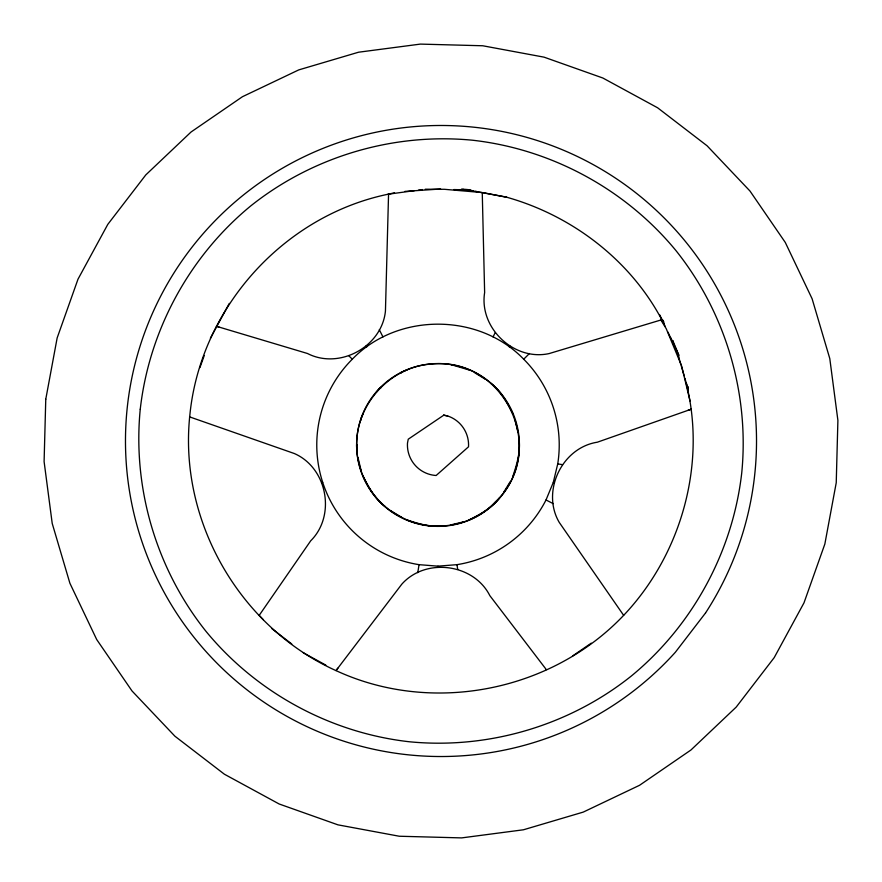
<?xml version="1.0" encoding="UTF-8"?>
<svg xmlns="http://www.w3.org/2000/svg" width="882" height="882" viewBox="0 0 882 882"><rect width="100%" height="100%" fill="white"/><g stroke="black" fill="none" stroke-linecap="round" stroke-linejoin="round"><path stroke-width="1.32" d="M357.089 451.319C352.546 408.024 388.367 366.758 431.419 364.046C504.725 356.328 549.662 451.363 495.122 502.067C472.024 527.238 431 533.29 401.233 517.106C374.144 503.997 356.835 474.814 356.593 444.947L357.221 444.947M417.77 572.661L419.038 564.667A121.22 121.22 0 0 1 352.282 359.217L348.853 355.788M419.038 564.667L438.001 566.156L456.964 564.667A121.22 121.22 0 0 0 546.013 499.973L553.29 482.399L557.733 463.899A121.22 121.22 0 0 0 523.721 359.217C478.75 312.493 397.253 312.493 352.282 359.217M506.544 196.862L506.466 197.16C574.028 216.079 634.169 262.946 665.16 326.307M512.982 476.015C516.929 463.932 520.777 451.419 518.914 438.563M394.508 192.783L388.653 194.106C283.717 215.572 200.633 307.983 189.917 414.485C178.131 520.931 240.158 628.491 338.192 671.599C435.785 715.71 557.248 689.956 628.546 610.035C683.759 548.185 706.989 458.596 684.928 378.29M199.938 367.585L204.271 355.49M363.02 413.878L360.573 419.788L361.168 419.975M493.038 336.924L495.243 332.591M474.77 372.777L485.607 379.425M401.233 517.106L390.395 510.469M229.32 303.386L210.401 338.192M509.256 346.869L509.906 345.976M336.571 669.868L401.795 584.193C425.62 557.336 473.689 563.598 489.841 595.648L546.366 669.67M336.031 670.585L337.872 668.17M376.283 392.236L380.429 387.374L380.881 387.826M499.719 497.646C491.947 508.054 480.381 514.184 469.048 519.928M523.721 359.217L529.432 353.506M591.26 643.154L572.528 656.01M443.778 415.179L408.245 439.203L407.484 443.117A30.572 30.572 0 0 0 436.138 475.497L468.518 446.799A30.572 30.572 0 0 0 447.692 415.984L443.778 415.179L447.692 415.984M659.714 314.863L664.058 323.97M406.955 369.955L401.045 372.402L401.332 372.965M690.363 409.513L597.346 442.202C561.867 447.659 541.063 491.45 559.243 522.398L623.673 615.382M687.938 410.373L690.992 409.292M690.716 409.391L691.301 409.182M321.654 482.741L322.713 482.399M515.033 419.92L517.999 432.279M360.97 469.974L358.004 457.615M663.451 321.257L662.393 319.549L549.133 353.572C514.085 361.289 478.871 327.972 484.637 292.548L482.256 192.563L444.407 189.299L425.212 189.222M388.565 193.72L385.445 311.015C381.95 346.736 339.383 369.933 307.476 353.495L216.421 326.285M662.393 319.549L660.894 320.001L666.208 328.666L681.18 364.817M687.993 388.631L688.236 386.9M414.419 190.655L388.047 194.227M418.465 190.115L422.511 189.575M404.904 191.405L440.559 189.002M444.374 525.859C431.53 527.712 419.005 523.875 406.933 519.928M457.813 189.663L467.548 189.619M453.789 189.553L467.515 189.917L473.292 190.942L469.731 190.016M462.863 189.211L468.276 189.641M557.733 463.899L562.54 464.66M467.515 189.917L506.466 197.16L483.579 192.761M475.607 191.372L477.912 191.802M461.507 189.101L463.612 189.509M216.52 326.318L219.045 327.068M450.823 364.553L469.07 369.966M553.29 482.399L554.348 482.741M189.553 416.866L294.379 453.546C327.277 467.901 336.185 515.551 310.696 540.82L259.209 615.349L263.277 619.66M546.013 499.973L553.212 503.644M510.171 481.715L503.523 492.553M303.309 652.79L325.822 665.094M271.877 628.646L291.755 643.992M490.701 383.218C501.108 390.991 507.238 402.556 512.993 413.89M385.302 506.665C374.894 498.892 368.764 487.327 363.009 475.993M662.768 320.651L663.97 322.117M366.096 345.976L366.747 346.869M670.64 337.806L677.795 353.087M379.293 329.725L382.964 336.924M667.917 332.073L676.759 350.639L684.189 375.787M686.417 383.317L688.247 388.576L688.346 391.332M463.028 521.968L450.669 524.944M673.407 342.602L672.812 340.639L678.953 355.446L678.17 354.366L678.743 357.364M681.588 365.798L690.033 400.99M456.964 564.667L457.725 569.474M438.001 566.156L438.001 567.28M45.765 399.259L44.1 461.606L52.214 523.445L69.898 583.245L96.711 639.549L132.013 690.959L174.923 736.216L224.381 774.209L279.175 803.998L337.949 824.846L399.259 836.235L461.606 837.9L523.445 829.786L583.245 812.102L639.549 785.289L690.959 749.987L736.216 707.077L774.209 657.619L803.998 602.825L824.846 544.051L836.235 482.741L837.9 420.394L829.786 358.555L812.102 298.755L785.289 242.451L749.987 191.041L707.077 145.784L657.619 107.791L602.825 78.002L544.051 57.154L482.741 45.765L420.394 44.1L358.555 52.214L298.755 69.898L242.451 96.711L191.041 132.013L145.784 174.923L107.791 224.381L78.002 279.175L57.154 337.949L45.765 399.259M140.249 409.237C132.487 488.275 156.379 569.099 205.881 631.203C256.276 692.579 330.331 732.832 409.237 741.751C488.275 749.513 569.099 725.621 631.203 676.119C692.579 625.724 732.832 551.669 741.751 472.763C749.513 393.725 725.621 312.901 676.119 250.797C625.724 189.421 551.669 149.168 472.763 140.249C393.725 132.487 312.901 156.379 250.797 205.881C189.421 256.276 149.168 330.331 140.249 409.237M705.534 612.968L675.369 652.239A315.513 315.513 0 0 1 146.379 553.929A315.513 315.513 0 0 1 474.13 127.229A315.513 315.513 0 0 1 705.534 612.968M386.768 508.241A81.409 81.409 0 0 0 518.407 457.714A81.409 81.409 0 0 0 408.829 368.974A81.409 81.409 0 0 0 386.768 508.241"/></g></svg>
